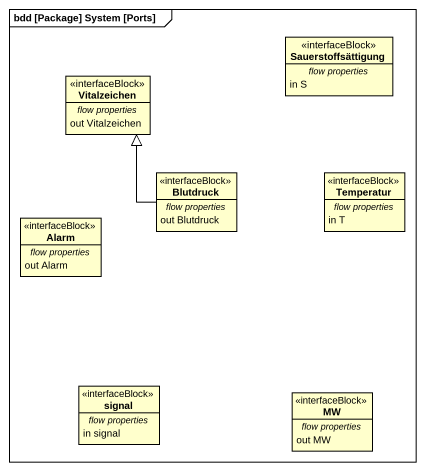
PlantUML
@startuml
mainframe bdd [Package] System [Ports]
hide circle
hide empty members
class Sauerstoffsättigung <<interfaceBlock>> {
  -- flow properties --
  in S
}
class Vitalzeichen <<interfaceBlock>> {
  -- flow properties --
  out Vitalzeichen
}
class Blutdruck <<interfaceBlock>> {
  -- flow properties --
  out Blutdruck
}
class Temperatur <<interfaceBlock>> {
  -- flow properties --
  in T
}
class Alarm <<interfaceBlock>> {
  -- flow properties --
  out Alarm
}
class signal <<interfaceBlock>> {
  -- flow properties --
  in signal
}
class MW <<interfaceBlock>> {
  -- flow properties --
  out MW
}
Blutdruck -up-|> Vitalzeichen
@enduml
